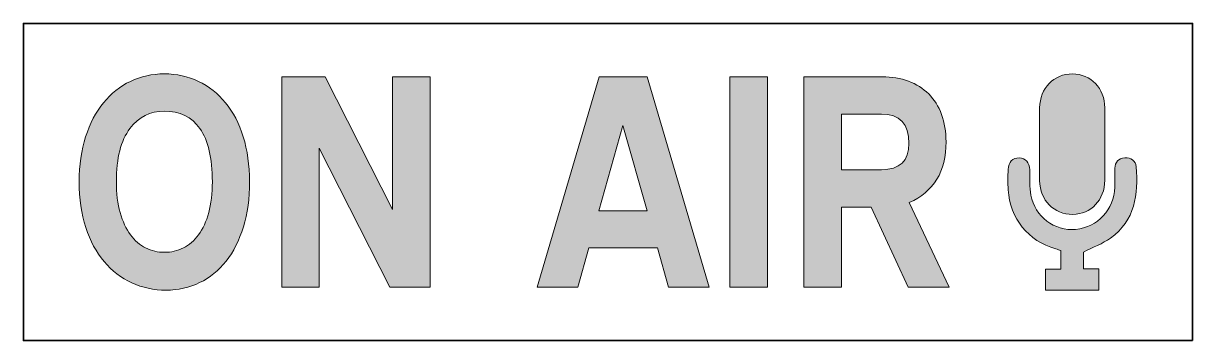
# Model space of a CAD drawing. Header units: inches. Extents: x 93 to 499, y -470 to -360.
import ezdxf

# ---------------------------------------------------------------- set-up
doc = ezdxf.new("R2010")
doc.units = ezdxf.units.IN
doc.header["$MEASUREMENT"] = 0
doc.layers.add('Layer 1', color=7, linetype='Continuous')

# ---------------------------------------------------------------- blocks, each defined once
blk = doc.blocks.new('block 3')
at = {"layer": 'Layer 1', "true_color": 0x221e1f}
h = blk.add_hatch(color=250, dxfattribs=at)
h.dxf.hatch_style = 2
edge = h.paths.add_edge_path()
edge.add_spline(control_points=[(142.56, -453), (138.3, -453), (134.32, -452.15), (130.62, -450.46), (126.93, -448.77), (123.73, -446.31), (121.02, -443.09), (118.31, -439.87), (116.19, -435.93), (114.67, -431.25), (113.14, -426.58), (112.38, -421.29), (112.38, -415.4), (112.38, -409.64), (113.13, -404.44), (114.62, -399.8), (116.11, -395.16), (118.17, -391.23), (120.82, -388.01), (123.46, -384.79), (126.57, -382.32), (130.17, -380.59), (133.76, -378.86), (137.69, -378), (141.95, -378), (146.22, -378), (150.17, -378.86), (153.79, -380.59), (157.42, -382.32), (160.55, -384.79), (163.19, -388.01), (165.84, -391.23), (167.89, -395.16), (169.34, -399.8), (170.8, -404.44), (171.53, -409.64), (171.53, -415.4), (171.53, -421.23), (170.82, -426.46), (169.39, -431.1), (167.97, -435.74), (165.97, -439.69), (163.4, -442.94), (160.82, -446.19), (157.76, -448.68), (154.2, -450.41), (150.64, -452.14), (146.76, -453), (142.56, -453)], knot_values=[0, 0, 0, 0, 1, 1, 1, 2, 2, 2, 3, 3, 3, 4, 4, 4, 5, 5, 5, 6, 6, 6, 7, 7, 7, 8, 8, 8, 9, 9, 9, 10, 10, 10, 11, 11, 11, 12, 12, 12, 13, 13, 13, 14, 14, 14, 15, 15, 15, 16, 16, 16, 16], degree=3, periodic=1)
edge = h.paths.add_edge_path()
edge.add_spline(control_points=[(141.95, -390.91), (137.08, -390.91), (133.08, -392.94), (129.96, -397), (126.85, -401.07), (125.29, -407.2), (125.29, -415.4), (125.29, -419.46), (125.73, -423.04), (126.61, -426.12), (127.49, -429.2), (128.68, -431.76), (130.17, -433.79), (131.66, -435.82), (133.42, -437.35), (135.45, -438.37), (137.48, -439.38), (139.65, -439.89), (141.95, -439.89), (144.33, -439.89), (146.53, -439.38), (148.56, -438.37), (150.59, -437.35), (152.35, -435.82), (153.84, -433.79), (155.33, -431.76), (156.5, -429.2), (157.35, -426.12), (158.2, -423.04), (158.62, -419.46), (158.62, -415.4), (158.62, -407.2), (157.18, -401.07), (154.3, -397), (151.42, -392.94), (147.31, -390.91), (141.95, -390.91)], knot_values=[0, 0, 0, 0, 1, 1, 1, 2, 2, 2, 3, 3, 3, 4, 4, 4, 5, 5, 5, 6, 6, 6, 7, 7, 7, 8, 8, 8, 9, 9, 9, 10, 10, 10, 11, 11, 11, 12, 12, 12, 12], degree=3, periodic=1)
h = blk.add_hatch(color=250, dxfattribs=at)
h.dxf.hatch_style = 2
h.paths.add_polyline_path([(195.71, -403.81), (195.71, -451.98), (182.71, -451.98), (182.71, -379.02), (197.75, -379.02), (221.22, -425.05), (221.22, -379.02), (234.23, -379.02), (234.23, -451.98), (220.21, -451.98)])
h = blk.add_hatch(color=250, dxfattribs=at)
h.dxf.hatch_style = 2
h.paths.add_polyline_path([(309.63, -379.02), (331.18, -451.98), (317.05, -451.98), (313.19, -438.37), (289.31, -438.37), (285.55, -451.98), (271.42, -451.98), (292.97, -379.02)])
h.paths.add_polyline_path([(292.76, -425.46), (309.63, -425.46), (301.1, -395.89)])
h = blk.add_hatch(color=250, dxfattribs=at)
h.dxf.hatch_style = 2
h.paths.add_polyline_path([(338.29, -379.02), (351.4, -379.02), (351.4, -451.98), (338.29, -451.98)])
h = blk.add_hatch(color=250, dxfattribs=at)
h.dxf.hatch_style = 2
edge = h.paths.add_edge_path()
edge.add_spline(control_points=[(387.38, -424.24), (387.38, -424.24), (377.11, -424.24), (377.11, -424.24), (377.11, -424.24), (377.11, -451.98), (377.11, -451.98), (377.11, -451.98), (364, -451.98), (364, -451.98), (364, -451.98), (364, -379.02), (364, -379.02), (364, -379.02), (391.24, -379.02), (391.24, -379.02), (394.56, -379.02), (397.59, -379.52), (400.33, -380.54), (403.08, -381.56), (405.41, -383.03), (407.35, -384.96), (409.28, -386.89), (410.77, -389.26), (411.82, -392.07), (412.87, -394.89), (413.39, -398.06), (413.39, -401.58), (413.39, -411.88), (409.12, -418.89), (400.59, -422.61), (400.59, -422.61), (414.41, -451.98), (414.41, -451.98), (414.41, -451.98), (400.28, -451.98), (400.28, -451.98), (400.28, -451.98), (387.38, -424.24), (387.38, -424.24)], knot_values=[0, 0, 0, 0, 1, 1, 1, 2, 2, 2, 3, 3, 3, 4, 4, 4, 5, 5, 5, 6, 6, 6, 7, 7, 7, 8, 8, 8, 9, 9, 9, 10, 10, 10, 11, 11, 11, 12, 12, 12, 13, 13, 13, 13], degree=3, periodic=1)
edge = h.paths.add_edge_path()
edge.add_spline(control_points=[(377.11, -391.92), (377.11, -391.92), (377.11, -411.23), (377.11, -411.23), (377.11, -411.23), (390.93, -411.23), (390.93, -411.23), (397.3, -411.23), (400.49, -408.18), (400.49, -402.09), (400.49, -395.31), (397.3, -391.92), (390.93, -391.92), (390.93, -391.92), (377.11, -391.92), (377.11, -391.92)], knot_values=[0, 0, 0, 0, 1, 1, 1, 2, 2, 2, 3, 3, 3, 4, 4, 4, 5, 5, 5, 5], degree=3, periodic=1)
at = {"layer": 'Layer 1', "lineweight": 0}
for points in [[(195.71, -403.81), (195.71, -451.98), (182.71, -451.98), (182.71, -379.02), (197.75, -379.02), (221.22, -425.05), (221.22, -379.02), (234.23, -379.02), (234.23, -451.98), (220.21, -451.98), (195.71, -403.81)], [(309.63, -379.02), (331.18, -451.98), (317.05, -451.98), (313.19, -438.37), (289.31, -438.37), (285.55, -451.98), (271.42, -451.98), (292.97, -379.02), (309.63, -379.02)], [(338.29, -379.02), (351.4, -379.02), (351.4, -451.98), (338.29, -451.98), (338.29, -379.02)], [(292.76, -425.46), (309.63, -425.46), (301.1, -395.89), (292.76, -425.46)]]:
    blk.add_lwpolyline(points, dxfattribs=at)
for points, knots in [([(142.56, -453), (138.3, -453), (134.32, -452.15), (130.62, -450.46), (126.93, -448.77), (123.73, -446.31), (121.02, -443.09), (118.31, -439.87), (116.19, -435.93), (114.67, -431.25), (113.14, -426.58), (112.38, -421.29), (112.38, -415.4), (112.38, -409.64), (113.13, -404.44), (114.62, -399.8), (116.11, -395.16), (118.17, -391.23), (120.82, -388.01), (123.46, -384.79), (126.57, -382.32), (130.17, -380.59), (133.76, -378.86), (137.69, -378), (141.95, -378), (146.22, -378), (150.17, -378.86), (153.79, -380.59), (157.42, -382.32), (160.55, -384.79), (163.19, -388.01), (165.84, -391.23), (167.89, -395.16), (169.34, -399.8), (170.8, -404.44), (171.53, -409.64), (171.53, -415.4), (171.53, -421.23), (170.82, -426.46), (169.39, -431.1), (167.97, -435.74), (165.97, -439.69), (163.4, -442.94), (160.82, -446.19), (157.76, -448.68), (154.2, -450.41), (150.64, -452.14), (146.76, -453), (142.56, -453)], [0, 0, 0, 0, 1, 1, 1, 2, 2, 2, 3, 3, 3, 4, 4, 4, 5, 5, 5, 6, 6, 6, 7, 7, 7, 8, 8, 8, 9, 9, 9, 10, 10, 10, 11, 11, 11, 12, 12, 12, 13, 13, 13, 14, 14, 14, 15, 15, 15, 16, 16, 16, 16]), ([(387.38, -424.24), (387.38, -424.24), (377.11, -424.24), (377.11, -424.24), (377.11, -424.24), (377.11, -451.98), (377.11, -451.98), (377.11, -451.98), (364, -451.98), (364, -451.98), (364, -451.98), (364, -379.02), (364, -379.02), (364, -379.02), (391.24, -379.02), (391.24, -379.02), (394.56, -379.02), (397.59, -379.52), (400.33, -380.54), (403.08, -381.56), (405.41, -383.03), (407.35, -384.96), (409.28, -386.89), (410.77, -389.26), (411.82, -392.07), (412.87, -394.89), (413.39, -398.06), (413.39, -401.58), (413.39, -411.88), (409.12, -418.89), (400.59, -422.61), (400.59, -422.61), (414.41, -451.98), (414.41, -451.98), (414.41, -451.98), (400.28, -451.98), (400.28, -451.98), (400.28, -451.98), (387.38, -424.24), (387.38, -424.24)], [0, 0, 0, 0, 1, 1, 1, 2, 2, 2, 3, 3, 3, 4, 4, 4, 5, 5, 5, 6, 6, 6, 7, 7, 7, 8, 8, 8, 9, 9, 9, 10, 10, 10, 11, 11, 11, 12, 12, 12, 13, 13, 13, 13]), ([(141.95, -390.91), (137.08, -390.91), (133.08, -392.94), (129.96, -397), (126.85, -401.07), (125.29, -407.2), (125.29, -415.4), (125.29, -419.46), (125.73, -423.04), (126.61, -426.12), (127.49, -429.2), (128.68, -431.76), (130.17, -433.79), (131.66, -435.82), (133.42, -437.35), (135.45, -438.37), (137.48, -439.38), (139.65, -439.89), (141.95, -439.89), (144.33, -439.89), (146.53, -439.38), (148.56, -438.37), (150.59, -437.35), (152.35, -435.82), (153.84, -433.79), (155.33, -431.76), (156.5, -429.2), (157.35, -426.12), (158.2, -423.04), (158.62, -419.46), (158.62, -415.4), (158.62, -407.2), (157.18, -401.07), (154.3, -397), (151.42, -392.94), (147.31, -390.91), (141.95, -390.91)], [0, 0, 0, 0, 1, 1, 1, 2, 2, 2, 3, 3, 3, 4, 4, 4, 5, 5, 5, 6, 6, 6, 7, 7, 7, 8, 8, 8, 9, 9, 9, 10, 10, 10, 11, 11, 11, 12, 12, 12, 12]), ([(377.11, -391.92), (377.11, -391.92), (377.11, -411.23), (377.11, -411.23), (377.11, -411.23), (390.93, -411.23), (390.93, -411.23), (397.3, -411.23), (400.49, -408.18), (400.49, -402.09), (400.49, -395.31), (397.3, -391.92), (390.93, -391.92), (390.93, -391.92), (377.11, -391.92), (377.11, -391.92)], [0, 0, 0, 0, 1, 1, 1, 2, 2, 2, 3, 3, 3, 4, 4, 4, 5, 5, 5, 5])]:
    blk.add_open_spline(points, degree=3, knots=knots, dxfattribs=at)
blk = doc.blocks.new('block 4')
at = {"layer": 'Layer 1', "true_color": 0xffffff}
h = blk.add_hatch(color=7, dxfattribs=at)
h.dxf.hatch_style = 2
edge = h.paths.add_edge_path()
edge.add_spline(control_points=[(445.88, -402.39), (445.88, -398.2), (445.83, -394.01), (445.89, -389.81), (445.99, -382.91), (450.81, -377.96), (457.3, -378), (463.67, -378.04), (468.46, -382.98), (468.51, -389.75), (468.58, -398.13), (468.57, -406.52), (468.51, -414.91), (468.46, -421.73), (463.74, -426.66), (457.37, -426.72), (450.82, -426.79), (446, -421.89), (445.89, -414.98), (445.83, -410.78), (445.88, -406.59), (445.88, -402.39)], knot_values=[0, 0, 0, 0, 1, 1, 1, 2, 2, 2, 3, 3, 3, 4, 4, 4, 5, 5, 5, 6, 6, 6, 7, 7, 7, 7], degree=3, periodic=1)
h = blk.add_hatch(color=7, dxfattribs=at)
h.dxf.hatch_style = 2
edge = h.paths.add_edge_path()
edge.add_spline(control_points=[(447.87, -453), (447.87, -450.55), (447.87, -448.29), (447.87, -445.72), (449.65, -445.72), (451.36, -445.72), (453.23, -445.72), (453.23, -443.43), (453.23, -441.46), (453.23, -439.27), (452.72, -439.1), (452.12, -438.86), (451.5, -438.69), (441.89, -435.95), (435.6, -428.21), (434.97, -418.21), (434.82, -415.87), (434.85, -413.51), (434.93, -411.16), (435.02, -408.6), (436.52, -407.11), (438.79, -407.13), (441.03, -407.15), (442.35, -408.68), (442.44, -411.32), (442.54, -414.25), (442.33, -417.24), (442.85, -420.09), (444.23, -427.53), (451.08, -432.61), (458.37, -431.94), (466.03, -431.23), (471.79, -425.04), (471.94, -417.31), (471.99, -415.13), (471.88, -412.94), (471.98, -410.76), (472.08, -408.63), (473.27, -407.31), (475.44, -407.15), (477.6, -406.99), (479.2, -408.14), (479.39, -410.21), (480.25, -419.8), (479, -428.81), (470.49, -434.96), (467.76, -436.93), (464.45, -438.1), (461.11, -439.78), (461.11, -441.27), (461.11, -443.26), (461.11, -445.56), (462.88, -445.56), (464.59, -445.56), (466.47, -445.56), (466.47, -448.18), (466.47, -450.49), (466.47, -453), (460.37, -453), (454.22, -453), (447.87, -453)], knot_values=[0, 0, 0, 0, 1, 1, 1, 2, 2, 2, 3, 3, 3, 4, 4, 4, 5, 5, 5, 6, 6, 6, 7, 7, 7, 8, 8, 8, 9, 9, 9, 10, 10, 10, 11, 11, 11, 12, 12, 12, 13, 13, 13, 14, 14, 14, 15, 15, 15, 16, 16, 16, 17, 17, 17, 18, 18, 18, 19, 19, 19, 20, 20, 20, 20], degree=3, periodic=1)
at = {"layer": 'Layer 1', "lineweight": 0}
for points, knots in [([(445.88, -402.39), (445.88, -398.2), (445.83, -394.01), (445.89, -389.81), (445.99, -382.91), (450.81, -377.96), (457.3, -378), (463.67, -378.04), (468.46, -382.98), (468.51, -389.75), (468.58, -398.13), (468.57, -406.52), (468.51, -414.91), (468.46, -421.73), (463.74, -426.66), (457.37, -426.72), (450.82, -426.79), (446, -421.89), (445.89, -414.98), (445.83, -410.78), (445.88, -406.59), (445.88, -402.39)], [0, 0, 0, 0, 1, 1, 1, 2, 2, 2, 3, 3, 3, 4, 4, 4, 5, 5, 5, 6, 6, 6, 7, 7, 7, 7]), ([(447.87, -453), (447.87, -450.55), (447.87, -448.29), (447.87, -445.72), (449.65, -445.72), (451.36, -445.72), (453.23, -445.72), (453.23, -443.43), (453.23, -441.46), (453.23, -439.27), (452.72, -439.1), (452.12, -438.86), (451.5, -438.69), (441.89, -435.95), (435.6, -428.21), (434.97, -418.21), (434.82, -415.87), (434.85, -413.51), (434.93, -411.16), (435.02, -408.6), (436.52, -407.11), (438.79, -407.13), (441.03, -407.15), (442.35, -408.68), (442.44, -411.32), (442.54, -414.25), (442.33, -417.24), (442.85, -420.09), (444.23, -427.53), (451.08, -432.61), (458.37, -431.94), (466.03, -431.23), (471.79, -425.04), (471.94, -417.31), (471.99, -415.13), (471.88, -412.94), (471.98, -410.76), (472.08, -408.63), (473.27, -407.31), (475.44, -407.15), (477.6, -406.99), (479.2, -408.14), (479.39, -410.21), (480.25, -419.8), (479, -428.81), (470.49, -434.96), (467.76, -436.93), (464.45, -438.1), (461.11, -439.78), (461.11, -441.27), (461.11, -443.26), (461.11, -445.56), (462.88, -445.56), (464.59, -445.56), (466.47, -445.56), (466.47, -448.18), (466.47, -450.49), (466.47, -453), (460.37, -453), (454.22, -453), (447.87, -453)], [0, 0, 0, 0, 1, 1, 1, 2, 2, 2, 3, 3, 3, 4, 4, 4, 5, 5, 5, 6, 6, 6, 7, 7, 7, 8, 8, 8, 9, 9, 9, 10, 10, 10, 11, 11, 11, 12, 12, 12, 13, 13, 13, 14, 14, 14, 15, 15, 15, 16, 16, 16, 17, 17, 17, 18, 18, 18, 19, 19, 19, 20, 20, 20, 20])]:
    blk.add_open_spline(points, degree=3, knots=knots, dxfattribs=at)
blk = doc.blocks.new('block 2')
at = {"layer": 'Layer 1'}
for name in ['block 3', 'block 4']:
    blk.add_blockref(name, (0, 0), dxfattribs=at)

msp = doc.modelspace()

# ---------------------------------------------------------------- linework, layer by layer
at = {"layer": 'Layer 1', "color": 250, "lineweight": 35, "true_color": 0x221e1f}
msp.add_lwpolyline([(499, -470.5), (93, -470.5), (93, -360.5), (499, -360.5), (499, -470.5)], dxfattribs=at)

# ---------------------------------------------------------------- block references
at = {"layer": 'Layer 1'}
msp.add_blockref('block 2', (0, 0), dxfattribs=at)

doc.saveas('drawing.dxf')
